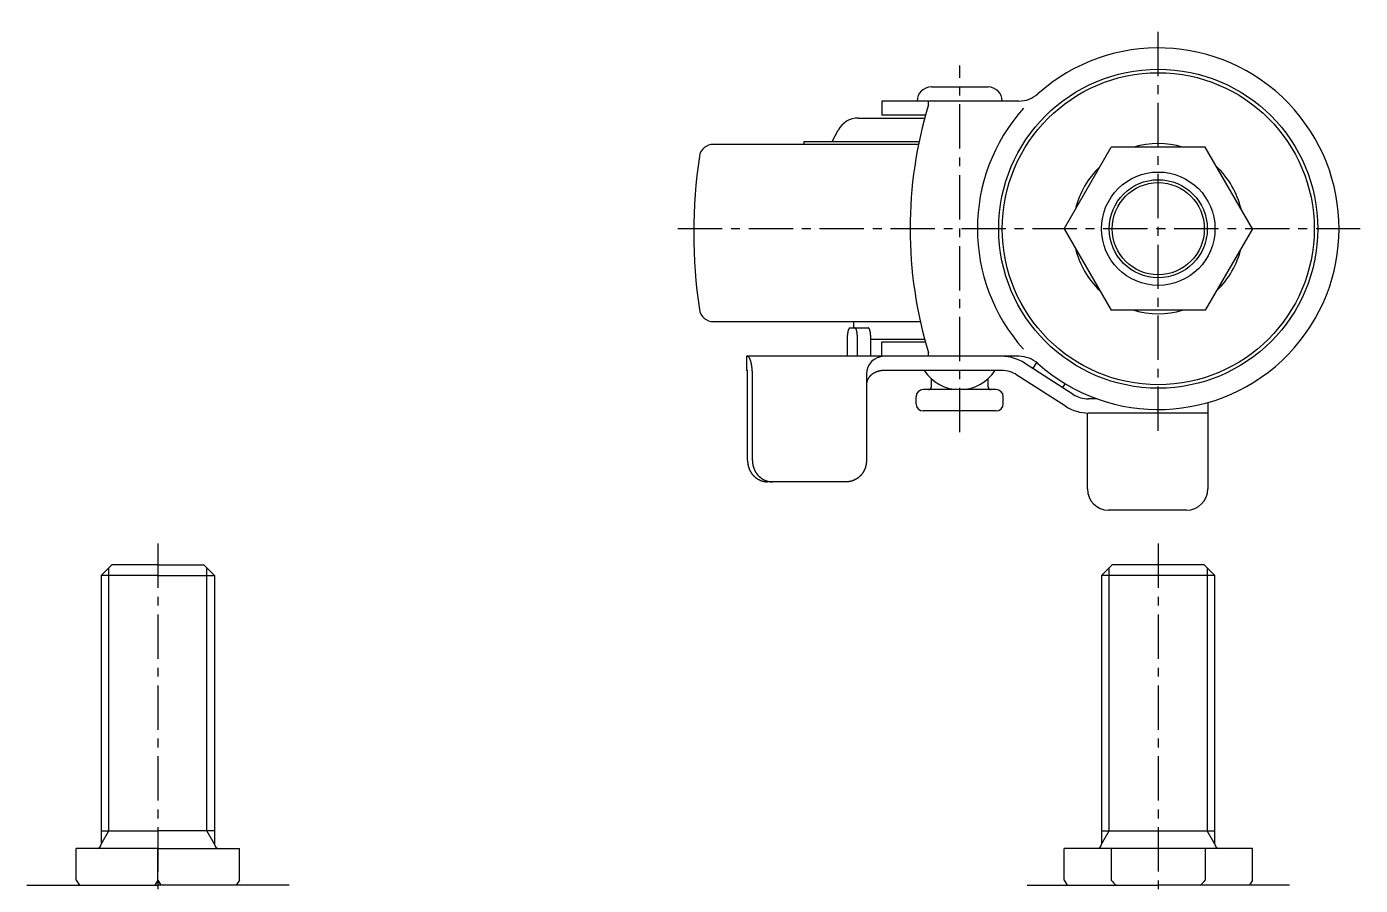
# Model space of a CAD drawing. Extents: x -12 to 224, y -6 to 256.
# Drawn here: x 35.9 to 224, y 135 to 256.1 of the extents above; entities that cross this region are included whole.
import ezdxf

# ---------------------------------------------------------------- set-up
doc = ezdxf.new("R2010")
doc.units = 0
doc.header["$LTSCALE"] = 5
doc.linetypes.add('CENTER', pattern=[2, 1.25, -0.25, 0.25, -0.25])
doc.layers.get('0').update_dxf_attribs({"linetype": 'CONTINUOUS'})
doc.layers.add('CENTER', color=1, linetype='CENTER')

msp = doc.modelspace()

# ---------------------------------------------------------------- linework, layer by layer
at = {"color": 7, "linetype": 'CONTINUOUS'}
for p, q in [((163.521041, 247.619665), (171.521041, 247.619665)), ((156.521041, 245.619665), (156.521041, 243.619665)), ((175.867797, 245.619665), (156.521041, 245.619665)), ((163.121017, 245.090705), (163.121017, 245.619665)), ((153.213142, 243.219665), (162.584525, 243.219665)), ((162.693712, 243.619665), (156.521041, 243.619665)), ((149.521041, 239.919665), (150.398422, 241.54195)), ((161.712964, 239.519665), (132.780125, 239.519665)), ((145.521041, 239.919665), (145.521041, 239.519665)), ((145.521041, 239.919665), (161.795323, 239.919665)), ((182.241985, 227.619665), (188.881513, 239.119665)), ((202.16057, 239.119665), (188.881513, 239.119665)), ((208.800098, 227.619665), (202.16057, 239.119665)), ((182.241985, 227.619665), (188.881513, 216.119665)), ((208.800098, 227.619665), (202.16057, 216.119665)), ((132.780125, 214.519665), (161.968586, 214.519665)), ((152.521041, 214.519665), (152.521041, 213.619665)), ((202.16057, 216.119665), (188.881513, 216.119665)), ((151.701039, 209.619665), (151.701039, 212.619665)), ((152.043059, 213.619665), (154.606484, 213.619665)), ((153.069119, 212.619665), (153.069119, 209.619665)), ((154.948505, 212.619665), (154.948505, 209.619665)), ((154.948505, 212.019665), (162.584525, 212.019665)), ((162.693712, 211.619665), (156.521041, 211.619665)), ((156.521041, 209.619665), (156.521041, 211.619665)), ((137.430595, 209.619665), (137.430595, 207.619665)), ((173.433421, 209.619665), (137.430595, 209.619665)), ((167.521041, 209.619665), (156.521041, 209.619665)), ((175.867797, 209.619665), (156.521041, 209.619665)), ((163.121017, 209.619665), (163.121017, 210.148625)), ((137.591466, 207.619665), (137.430595, 207.619665)), ((137.607375, 194.919665), (137.607375, 206.919665)), ((137.607375, 194.919665), (137.607375, 206.919665)), ((138.291415, 194.919665), (138.291415, 206.919665)), ((154.368796, 207.119665), (154.368796, 194.919665)), ((173.433421, 207.619665), (156.868796, 207.619665)), ((182.449983, 202.574086), (175.597997, 206.983385)), ((183.532271, 204.255945), (176.680285, 208.665244)), ((178.346997, 208.758705), (177.816392, 207.934152)), ((163.521041, 205.319665), (163.521041, 206.454526)), ((171.521041, 205.319665), (171.521041, 206.454526)), ((182.370815, 205.771975), (182.021041, 205.228432)), ((161.371041, 202.919665), (161.371041, 203.919665)), ((172.671041, 204.919665), (162.371041, 204.919665)), ((173.671041, 202.919665), (173.671041, 203.919665)), ((186.904198, 203.619665), (185.696847, 203.619665)), ((172.671041, 201.919665), (162.371041, 201.919665)), ((185.521041, 190.919665), (185.521041, 201.622241)), ((202.521041, 201.619665), (185.696847, 201.619665)), ((202.521041, 203.099265), (202.521041, 190.919665)), ((151.549718, 191.919665), (140.426453, 191.919665)), ((199.521041, 187.919665), (188.521041, 187.919665)), ((46.434495, 178.701146), (47.934495, 180.201146)), ((54.434495, 178.701146), (46.434495, 178.701146)), ((46.434495, 178.701146), (46.434495, 140.801146)), ((54.434495, 180.201146), (47.934495, 180.201146)), ((54.434495, 180.201146), (60.934495, 180.201146)), ((54.434495, 178.701146), (62.434495, 178.701146)), ((62.434495, 178.701146), (60.934495, 180.201146)), ((62.434495, 178.701146), (62.434495, 140.801146)), ((187.521041, 178.701146), (189.021041, 180.201146)), ((203.521041, 178.701146), (187.521041, 178.701146)), ((187.521041, 178.701146), (187.521041, 140.801146)), ((202.021041, 180.201146), (189.021041, 180.201146)), ((203.521041, 178.701146), (202.021041, 180.201146)), ((203.521041, 140.801146), (203.521041, 178.701146)), ((46.434495, 142.676091), (54.434495, 142.676091)), ((62.434495, 142.676091), (54.434495, 142.676091)), ((187.521041, 142.676091), (203.521041, 142.676091)), ((42.934495, 135.748587), (42.934495, 140.201146)), ((54.434495, 140.201146), (42.934495, 140.201146)), ((54.434495, 135.748587), (54.434495, 140.201146)), ((54.434495, 140.201146), (65.934495, 140.201146)), ((65.934495, 135.748587), (65.934495, 140.201146)), ((208.800098, 140.201146), (182.241985, 140.201146)), ((182.241985, 135.748587), (182.241985, 140.201146)), ((188.881513, 140.201146), (188.881513, 135.748587)), ((202.16057, 140.201146), (202.16057, 135.748587)), ((208.800098, 135.748587), (208.800098, 140.201146)), ((42.934495, 135.748587), (43.36603, 135.001146)), ((54.434495, 135.748587), (54.00296, 135.001146)), ((54.434495, 135.748587), (54.86603, 135.001146)), ((65.934495, 135.748587), (65.50296, 135.001146)), ((182.241985, 135.748587), (182.673521, 135.001146)), ((208.800098, 135.748587), (208.368562, 135.001146)), ((35.934495, 135.001146), (54.434495, 135.001146)), ((72.934495, 135.001146), (54.434495, 135.001146)), ((177.021041, 135.001146), (195.521041, 135.001146)), ((214.021041, 135.001146), (195.521041, 135.001146))]:
    msp.add_line(p, q, dxfattribs=at)
at = {"color": 3, "linetype": 'CONTINUOUS'}
for p, q in [((47.516995, 142.676091), (47.516995, 179.783646)), ((61.351995, 142.676091), (61.351995, 179.783646)), ((188.603541, 142.676091), (188.603541, 179.783646)), ((202.438541, 179.783646), (202.438541, 142.676091)), ((46.434495, 140.801146), (47.516995, 142.676091)), ((62.434495, 140.801146), (61.351995, 142.676091)), ((187.521041, 140.801146), (188.603541, 142.676091)), ((203.521041, 140.801146), (202.438541, 142.676091))]:
    msp.add_line(p, q, dxfattribs=at)
at = {"color": 7, "linetype": 'CONTINUOUS'}
for points in [[(152.043, 213.62, 0), (152.039, 213.62, 0), (152.035, 213.619, 0), (152.03, 213.619, 0), (152.026, 213.618, 0), (152.022, 213.618, 0), (152.018, 213.617, 0), (152.014, 213.616, 0), (152.01, 213.615, 0), (152.005, 213.614, 0), (152.001, 213.612, 0), (151.997, 213.611, 0), (151.993, 213.609, 0), (151.989, 213.607, 0), (151.985, 213.605, 0), (151.98, 213.603, 0), (151.976, 213.6, 0), (151.972, 213.598, 0), (151.968, 213.595, 0), (151.964, 213.593, 0), (151.96, 213.59, 0), (151.956, 213.587, 0), (151.952, 213.583, 0), (151.948, 213.58, 0), (151.944, 213.577, 0), (151.94, 213.573, 0), (151.936, 213.569, 0), (151.932, 213.565, 0), (151.928, 213.561, 0), (151.924, 213.557, 0), (151.92, 213.553, 0), (151.916, 213.548, 0), (151.912, 213.544, 0), (151.908, 213.539, 0), (151.904, 213.534, 0), (151.901, 213.529, 0), (151.897, 213.524, 0), (151.893, 213.518, 0), (151.889, 213.513, 0), (151.886, 213.507, 0), (151.882, 213.502, 0), (151.878, 213.496, 0), (151.874, 213.49, 0), (151.871, 213.484, 0), (151.867, 213.477, 0), (151.864, 213.471, 0), (151.86, 213.465, 0), (151.857, 213.458, 0), (151.853, 213.451, 0), (151.85, 213.444, 0), (151.846, 213.437, 0), (151.843, 213.43, 0), (151.839, 213.423, 0), (151.836, 213.416, 0), (151.833, 213.408, 0), (151.829, 213.4, 0), (151.826, 213.393, 0), (151.823, 213.385, 0), (151.82, 213.377, 0), (151.816, 213.369, 0), (151.813, 213.361, 0), (151.81, 213.352, 0), (151.807, 213.344, 0), (151.804, 213.335, 0), (151.801, 213.327, 0), (151.798, 213.318, 0), (151.795, 213.309, 0), (151.792, 213.3, 0), (151.79, 213.291, 0), (151.787, 213.282, 0), (151.784, 213.273, 0), (151.781, 213.263, 0), (151.779, 213.254, 0), (151.776, 213.245, 0), (151.773, 213.235, 0), (151.771, 213.225, 0), (151.768, 213.215, 0), (151.766, 213.205, 0), (151.763, 213.195, 0), (151.761, 213.185, 0), (151.759, 213.175, 0), (151.756, 213.165, 0), (151.754, 213.155, 0), (151.752, 213.144, 0), (151.75, 213.134, 0), (151.748, 213.123, 0), (151.745, 213.113, 0), (151.743, 213.102, 0), (151.741, 213.091, 0), (151.739, 213.08, 0), (151.738, 213.069, 0), (151.736, 213.058, 0), (151.734, 213.047, 0), (151.732, 213.036, 0), (151.73, 213.025, 0), (151.729, 213.014, 0), (151.727, 213.002, 0), (151.725, 212.991, 0), (151.724, 212.98, 0), (151.722, 212.968, 0), (151.721, 212.957, 0), (151.72, 212.945, 0), (151.718, 212.933, 0), (151.717, 212.922, 0), (151.716, 212.91, 0), (151.715, 212.898, 0), (151.713, 212.886, 0), (151.712, 212.875, 0), (151.711, 212.863, 0), (151.71, 212.851, 0), (151.709, 212.839, 0), (151.708, 212.827, 0), (151.708, 212.815, 0), (151.707, 212.803, 0), (151.706, 212.791, 0), (151.705, 212.779, 0), (151.705, 212.766, 0), (151.704, 212.754, 0), (151.704, 212.742, 0), (151.703, 212.73, 0), (151.703, 212.718, 0), (151.702, 212.705, 0), (151.702, 212.693, 0), (151.702, 212.681, 0), (151.701, 212.669, 0), (151.701, 212.656, 0), (151.701, 212.644, 0), (151.701, 212.632, 0), (151.701, 212.62, 0)], [(153.069, 212.62, 0), (153.069, 212.632, 0), (153.069, 212.644, 0), (153.069, 212.656, 0), (153.069, 212.669, 0), (153.068, 212.681, 0), (153.068, 212.693, 0), (153.068, 212.705, 0), (153.067, 212.718, 0), (153.067, 212.73, 0), (153.067, 212.742, 0), (153.066, 212.754, 0), (153.065, 212.766, 0), (153.065, 212.779, 0), (153.064, 212.791, 0), (153.063, 212.803, 0), (153.063, 212.815, 0), (153.062, 212.827, 0), (153.061, 212.839, 0), (153.06, 212.851, 0), (153.059, 212.863, 0), (153.058, 212.875, 0), (153.057, 212.886, 0), (153.056, 212.898, 0), (153.054, 212.91, 0), (153.053, 212.922, 0), (153.052, 212.933, 0), (153.051, 212.945, 0), (153.049, 212.957, 0), (153.048, 212.968, 0), (153.046, 212.98, 0), (153.045, 212.991, 0), (153.043, 213.002, 0), (153.041, 213.014, 0), (153.04, 213.025, 0), (153.038, 213.036, 0), (153.036, 213.047, 0), (153.034, 213.058, 0), (153.033, 213.069, 0), (153.031, 213.08, 0), (153.029, 213.091, 0), (153.027, 213.102, 0), (153.025, 213.113, 0), (153.023, 213.123, 0), (153.02, 213.134, 0), (153.018, 213.144, 0), (153.016, 213.155, 0), (153.014, 213.165, 0), (153.011, 213.175, 0), (153.009, 213.185, 0), (153.007, 213.195, 0), (153.004, 213.205, 0), (153.002, 213.215, 0), (152.999, 213.225, 0), (152.997, 213.235, 0), (152.994, 213.245, 0), (152.991, 213.254, 0), (152.989, 213.263, 0), (152.986, 213.273, 0), (152.983, 213.282, 0), (152.981, 213.291, 0), (152.978, 213.3, 0), (152.975, 213.309, 0), (152.972, 213.318, 0), (152.969, 213.327, 0), (152.966, 213.335, 0), (152.963, 213.344, 0), (152.96, 213.352, 0), (152.957, 213.361, 0), (152.954, 213.369, 0), (152.95, 213.377, 0), (152.947, 213.385, 0), (152.944, 213.393, 0), (152.941, 213.4, 0), (152.938, 213.408, 0), (152.934, 213.416, 0), (152.931, 213.423, 0), (152.927, 213.43, 0), (152.924, 213.437, 0), (152.921, 213.444, 0), (152.917, 213.451, 0), (152.914, 213.458, 0), (152.91, 213.465, 0), (152.907, 213.471, 0), (152.903, 213.477, 0), (152.899, 213.484, 0), (152.896, 213.49, 0), (152.892, 213.496, 0), (152.888, 213.502, 0), (152.885, 213.507, 0), (152.881, 213.513, 0), (152.877, 213.518, 0), (152.873, 213.524, 0), (152.87, 213.529, 0), (152.866, 213.534, 0), (152.862, 213.539, 0), (152.858, 213.544, 0), (152.854, 213.548, 0), (152.85, 213.553, 0), (152.846, 213.557, 0), (152.842, 213.561, 0), (152.838, 213.565, 0), (152.834, 213.569, 0), (152.83, 213.573, 0), (152.826, 213.577, 0), (152.822, 213.58, 0), (152.818, 213.583, 0), (152.814, 213.587, 0), (152.81, 213.59, 0), (152.806, 213.593, 0), (152.802, 213.595, 0), (152.798, 213.598, 0), (152.794, 213.6, 0), (152.79, 213.603, 0), (152.786, 213.605, 0), (152.781, 213.607, 0), (152.777, 213.609, 0), (152.773, 213.611, 0), (152.769, 213.612, 0), (152.765, 213.614, 0), (152.761, 213.615, 0), (152.756, 213.616, 0), (152.752, 213.617, 0), (152.748, 213.618, 0), (152.744, 213.618, 0), (152.74, 213.619, 0), (152.735, 213.619, 0), (152.731, 213.62, 0), (152.727, 213.62, 0)], [(154.949, 212.62, 0), (154.948, 212.632, 0), (154.948, 212.644, 0), (154.948, 212.656, 0), (154.948, 212.669, 0), (154.948, 212.681, 0), (154.948, 212.693, 0), (154.947, 212.705, 0), (154.947, 212.718, 0), (154.946, 212.73, 0), (154.946, 212.742, 0), (154.945, 212.754, 0), (154.945, 212.766, 0), (154.944, 212.779, 0), (154.943, 212.791, 0), (154.943, 212.803, 0), (154.942, 212.815, 0), (154.941, 212.827, 0), (154.94, 212.839, 0), (154.939, 212.851, 0), (154.938, 212.863, 0), (154.937, 212.875, 0), (154.936, 212.886, 0), (154.935, 212.898, 0), (154.934, 212.91, 0), (154.933, 212.922, 0), (154.931, 212.933, 0), (154.93, 212.945, 0), (154.929, 212.957, 0), (154.927, 212.968, 0), (154.926, 212.98, 0), (154.924, 212.991, 0), (154.922, 213.002, 0), (154.921, 213.014, 0), (154.919, 213.025, 0), (154.917, 213.036, 0), (154.916, 213.047, 0), (154.914, 213.058, 0), (154.912, 213.069, 0), (154.91, 213.08, 0), (154.908, 213.091, 0), (154.906, 213.102, 0), (154.904, 213.113, 0), (154.902, 213.123, 0), (154.9, 213.134, 0), (154.898, 213.144, 0), (154.895, 213.155, 0), (154.893, 213.165, 0), (154.891, 213.175, 0), (154.889, 213.185, 0), (154.886, 213.195, 0), (154.884, 213.205, 0), (154.881, 213.215, 0), (154.879, 213.225, 0), (154.876, 213.235, 0), (154.874, 213.245, 0), (154.871, 213.254, 0), (154.868, 213.263, 0), (154.865, 213.273, 0), (154.863, 213.282, 0), (154.86, 213.291, 0), (154.857, 213.3, 0), (154.854, 213.309, 0), (154.851, 213.318, 0), (154.848, 213.327, 0), (154.845, 213.335, 0), (154.842, 213.344, 0), (154.839, 213.352, 0), (154.836, 213.361, 0), (154.833, 213.369, 0), (154.83, 213.377, 0), (154.827, 213.385, 0), (154.823, 213.393, 0), (154.82, 213.4, 0), (154.817, 213.408, 0), (154.814, 213.416, 0), (154.81, 213.423, 0), (154.807, 213.43, 0), (154.803, 213.437, 0), (154.8, 213.444, 0), (154.797, 213.451, 0), (154.793, 213.458, 0), (154.789, 213.465, 0), (154.786, 213.471, 0), (154.782, 213.477, 0), (154.779, 213.484, 0), (154.775, 213.49, 0), (154.771, 213.496, 0), (154.768, 213.502, 0), (154.764, 213.507, 0), (154.76, 213.513, 0), (154.756, 213.518, 0), (154.753, 213.524, 0), (154.749, 213.529, 0), (154.745, 213.534, 0), (154.741, 213.539, 0), (154.737, 213.544, 0), (154.733, 213.548, 0), (154.73, 213.553, 0), (154.726, 213.557, 0), (154.722, 213.561, 0), (154.718, 213.565, 0), (154.714, 213.569, 0), (154.71, 213.573, 0), (154.706, 213.577, 0), (154.702, 213.58, 0), (154.698, 213.583, 0), (154.694, 213.587, 0), (154.69, 213.59, 0), (154.686, 213.593, 0), (154.681, 213.595, 0), (154.677, 213.598, 0), (154.673, 213.6, 0), (154.669, 213.603, 0), (154.665, 213.605, 0), (154.661, 213.607, 0), (154.657, 213.609, 0), (154.653, 213.611, 0), (154.648, 213.612, 0), (154.644, 213.614, 0), (154.64, 213.615, 0), (154.636, 213.616, 0), (154.632, 213.617, 0), (154.627, 213.618, 0), (154.623, 213.618, 0), (154.619, 213.619, 0), (154.615, 213.619, 0), (154.611, 213.62, 0), (154.606, 213.62, 0)], [(138.291, 206.92, 0), (138.291, 206.953, 0), (138.291, 206.986, 0), (138.291, 207.019, 0), (138.291, 207.052, 0), (138.29, 207.085, 0), (138.29, 207.118, 0), (138.289, 207.151, 0), (138.288, 207.184, 0), (138.287, 207.217, 0), (138.286, 207.25, 0), (138.285, 207.283, 0), (138.284, 207.316, 0), (138.283, 207.349, 0), (138.281, 207.381, 0), (138.28, 207.414, 0), (138.278, 207.446, 0), (138.276, 207.479, 0), (138.274, 207.511, 0), (138.272, 207.544, 0), (138.27, 207.576, 0), (138.268, 207.608, 0), (138.266, 207.64, 0), (138.264, 207.672, 0), (138.261, 207.703, 0), (138.259, 207.735, 0), (138.256, 207.767, 0), (138.253, 207.798, 0), (138.25, 207.829, 0), (138.248, 207.86, 0), (138.245, 207.891, 0), (138.241, 207.922, 0), (138.238, 207.953, 0), (138.235, 207.983, 0), (138.231, 208.014, 0), (138.228, 208.044, 0), (138.224, 208.074, 0), (138.22, 208.104, 0), (138.217, 208.134, 0), (138.213, 208.163, 0), (138.209, 208.192, 0), (138.205, 208.222, 0), (138.2, 208.25, 0), (138.196, 208.279, 0), (138.192, 208.308, 0), (138.187, 208.336, 0), (138.183, 208.364, 0), (138.178, 208.392, 0), (138.173, 208.42, 0), (138.169, 208.447, 0), (138.164, 208.474, 0), (138.159, 208.501, 0), (138.154, 208.528, 0), (138.149, 208.555, 0), (138.143, 208.581, 0), (138.138, 208.607, 0), (138.133, 208.633, 0), (138.127, 208.658, 0), (138.121, 208.683, 0), (138.116, 208.708, 0), (138.11, 208.733, 0), (138.104, 208.757, 0), (138.098, 208.781, 0), (138.092, 208.805, 0), (138.086, 208.829, 0), (138.08, 208.852, 0), (138.074, 208.875, 0), (138.068, 208.898, 0), (138.062, 208.92, 0), (138.055, 208.942, 0), (138.049, 208.964, 0), (138.042, 208.986, 0), (138.036, 209.007, 0), (138.029, 209.028, 0), (138.022, 209.048, 0), (138.015, 209.068, 0), (138.008, 209.088, 0), (138.001, 209.108, 0), (137.995, 209.127, 0), (137.987, 209.146, 0), (137.98, 209.165, 0), (137.973, 209.183, 0), (137.966, 209.201, 0), (137.959, 209.218, 0), (137.951, 209.236, 0), (137.944, 209.252, 0), (137.936, 209.269, 0), (137.929, 209.285, 0), (137.921, 209.301, 0), (137.914, 209.316, 0), (137.906, 209.331, 0), (137.898, 209.346, 0), (137.891, 209.36, 0), (137.883, 209.374, 0), (137.875, 209.388, 0), (137.867, 209.401, 0), (137.859, 209.414, 0), (137.851, 209.427, 0), (137.843, 209.439, 0), (137.835, 209.45, 0), (137.827, 209.462, 0), (137.819, 209.473, 0), (137.811, 209.483, 0), (137.803, 209.494, 0), (137.795, 209.503, 0), (137.786, 209.513, 0), (137.778, 209.522, 0), (137.77, 209.531, 0), (137.762, 209.539, 0), (137.753, 209.547, 0), (137.745, 209.554, 0), (137.736, 209.561, 0), (137.728, 209.568, 0), (137.72, 209.574, 0), (137.711, 209.58, 0), (137.703, 209.585, 0), (137.694, 209.59, 0), (137.686, 209.595, 0), (137.677, 209.599, 0), (137.669, 209.603, 0), (137.66, 209.607, 0), (137.652, 209.61, 0), (137.643, 209.612, 0), (137.634, 209.615, 0), (137.626, 209.616, 0), (137.617, 209.618, 0), (137.609, 209.619, 0), (137.6, 209.619, 0), (137.591, 209.62, 0)], [(137.607, 206.92, 0), (137.607, 206.928, 0), (137.607, 206.937, 0), (137.607, 206.945, 0), (137.607, 206.954, 0), (137.607, 206.963, 0), (137.607, 206.971, 0), (137.607, 206.98, 0), (137.607, 206.988, 0), (137.607, 206.997, 0), (137.607, 207.005, 0), (137.607, 207.014, 0), (137.607, 207.022, 0), (137.607, 207.031, 0), (137.607, 207.039, 0), (137.607, 207.048, 0), (137.607, 207.056, 0), (137.607, 207.065, 0), (137.607, 207.073, 0), (137.607, 207.081, 0), (137.607, 207.09, 0), (137.607, 207.098, 0), (137.607, 207.106, 0), (137.607, 207.115, 0), (137.607, 207.123, 0), (137.607, 207.131, 0), (137.607, 207.139, 0), (137.607, 207.147, 0), (137.606, 207.155, 0), (137.606, 207.164, 0), (137.606, 207.172, 0), (137.606, 207.18, 0), (137.606, 207.188, 0), (137.606, 207.195, 0), (137.606, 207.203, 0), (137.606, 207.211, 0), (137.606, 207.219, 0), (137.606, 207.227, 0), (137.606, 207.234, 0), (137.606, 207.242, 0), (137.605, 207.25, 0), (137.605, 207.257, 0), (137.605, 207.265, 0), (137.605, 207.272, 0), (137.605, 207.28, 0), (137.605, 207.287, 0), (137.605, 207.294, 0), (137.605, 207.301, 0), (137.605, 207.309, 0), (137.605, 207.316, 0), (137.604, 207.323, 0), (137.604, 207.33, 0), (137.604, 207.337, 0), (137.604, 207.344, 0), (137.604, 207.35, 0), (137.604, 207.357, 0), (137.604, 207.364, 0), (137.604, 207.37, 0), (137.604, 207.377, 0), (137.603, 207.383, 0), (137.603, 207.39, 0), (137.603, 207.396, 0), (137.603, 207.402, 0), (137.603, 207.409, 0), (137.603, 207.415, 0), (137.603, 207.421, 0), (137.602, 207.427, 0), (137.602, 207.433, 0), (137.602, 207.438, 0), (137.602, 207.444, 0), (137.602, 207.45, 0), (137.602, 207.455, 0), (137.602, 207.461, 0), (137.601, 207.466, 0), (137.601, 207.472, 0), (137.601, 207.477, 0), (137.601, 207.482, 0), (137.601, 207.487, 0), (137.601, 207.492, 0), (137.6, 207.497, 0), (137.6, 207.502, 0), (137.6, 207.506, 0), (137.6, 207.511, 0), (137.6, 207.516, 0), (137.6, 207.52, 0), (137.599, 207.524, 0), (137.599, 207.529, 0), (137.599, 207.533, 0), (137.599, 207.537, 0), (137.599, 207.541, 0), (137.599, 207.545, 0), (137.598, 207.549, 0), (137.598, 207.552, 0), (137.598, 207.556, 0), (137.598, 207.56, 0), (137.598, 207.563, 0), (137.598, 207.566, 0), (137.597, 207.57, 0), (137.597, 207.573, 0), (137.597, 207.576, 0), (137.597, 207.579, 0), (137.597, 207.582, 0), (137.596, 207.584, 0), (137.596, 207.587, 0), (137.596, 207.59, 0), (137.596, 207.592, 0), (137.596, 207.594, 0), (137.596, 207.597, 0), (137.595, 207.599, 0), (137.595, 207.601, 0), (137.595, 207.603, 0), (137.595, 207.604, 0), (137.595, 207.606, 0), (137.594, 207.608, 0), (137.594, 207.609, 0), (137.594, 207.611, 0), (137.594, 207.612, 0), (137.594, 207.613, 0), (137.593, 207.614, 0), (137.593, 207.615, 0), (137.593, 207.616, 0), (137.593, 207.617, 0), (137.593, 207.618, 0), (137.592, 207.618, 0), (137.592, 207.619, 0), (137.592, 207.619, 0), (137.592, 207.619, 0), (137.592, 207.62, 0), (137.591, 207.62, 0)], [(156.869, 207.62, 0), (156.838, 207.62, 0), (156.807, 207.619, 0), (156.777, 207.618, 0), (156.746, 207.617, 0), (156.715, 207.616, 0), (156.685, 207.614, 0), (156.654, 207.612, 0), (156.624, 207.61, 0), (156.593, 207.607, 0), (156.563, 207.605, 0), (156.532, 207.601, 0), (156.502, 207.598, 0), (156.472, 207.594, 0), (156.441, 207.59, 0), (156.411, 207.586, 0), (156.381, 207.581, 0), (156.351, 207.576, 0), (156.321, 207.571, 0), (156.291, 207.566, 0), (156.261, 207.56, 0), (156.232, 207.554, 0), (156.202, 207.547, 0), (156.172, 207.541, 0), (156.143, 207.534, 0), (156.114, 207.526, 0), (156.085, 207.519, 0), (156.056, 207.511, 0), (156.027, 207.503, 0), (155.998, 207.494, 0), (155.969, 207.486, 0), (155.941, 207.477, 0), (155.912, 207.467, 0), (155.884, 207.458, 0), (155.856, 207.448, 0), (155.828, 207.438, 0), (155.8, 207.428, 0), (155.772, 207.417, 0), (155.745, 207.406, 0), (155.717, 207.395, 0), (155.69, 207.384, 0), (155.663, 207.372, 0), (155.637, 207.36, 0), (155.61, 207.348, 0), (155.584, 207.335, 0), (155.557, 207.322, 0), (155.531, 207.309, 0), (155.505, 207.296, 0), (155.48, 207.283, 0), (155.454, 207.269, 0), (155.429, 207.255, 0), (155.404, 207.241, 0), (155.38, 207.226, 0), (155.355, 207.211, 0), (155.331, 207.196, 0), (155.307, 207.181, 0), (155.283, 207.166, 0), (155.259, 207.15, 0), (155.236, 207.134, 0), (155.213, 207.118, 0), (155.19, 207.102, 0), (155.167, 207.085, 0), (155.145, 207.068, 0), (155.123, 207.051, 0), (155.101, 207.034, 0), (155.079, 207.016, 0), (155.058, 206.999, 0), (155.037, 206.981, 0), (155.016, 206.963, 0), (154.996, 206.944, 0), (154.976, 206.926, 0), (154.956, 206.907, 0), (154.936, 206.888, 0), (154.917, 206.869, 0), (154.898, 206.85, 0), (154.879, 206.831, 0), (154.861, 206.811, 0), (154.843, 206.791, 0), (154.825, 206.771, 0), (154.807, 206.751, 0), (154.79, 206.731, 0), (154.773, 206.71, 0), (154.757, 206.69, 0), (154.74, 206.669, 0), (154.724, 206.648, 0), (154.709, 206.627, 0), (154.694, 206.605, 0), (154.679, 206.584, 0), (154.664, 206.562, 0), (154.65, 206.541, 0), (154.636, 206.519, 0), (154.622, 206.497, 0), (154.609, 206.475, 0), (154.596, 206.453, 0), (154.583, 206.43, 0), (154.571, 206.408, 0), (154.559, 206.385, 0), (154.548, 206.362, 0), (154.536, 206.339, 0), (154.525, 206.317, 0), (154.515, 206.293, 0), (154.505, 206.27, 0), (154.495, 206.247, 0), (154.486, 206.224, 0), (154.476, 206.2, 0), (154.468, 206.177, 0), (154.459, 206.153, 0), (154.451, 206.129, 0), (154.444, 206.106, 0), (154.436, 206.082, 0), (154.43, 206.058, 0), (154.423, 206.034, 0), (154.417, 206.01, 0), (154.411, 205.986, 0), (154.406, 205.962, 0), (154.401, 205.937, 0), (154.396, 205.913, 0), (154.392, 205.889, 0), (154.388, 205.864, 0), (154.384, 205.84, 0), (154.381, 205.816, 0), (154.378, 205.791, 0), (154.376, 205.767, 0), (154.374, 205.742, 0), (154.372, 205.718, 0), (154.37, 205.693, 0), (154.37, 205.669, 0), (154.369, 205.644, 0), (154.369, 205.62, 0)], [(137.607, 194.92, 0), (137.608, 194.883, 0), (137.608, 194.846, 0), (137.609, 194.809, 0), (137.611, 194.772, 0), (137.613, 194.736, 0), (137.615, 194.699, 0), (137.618, 194.662, 0), (137.621, 194.626, 0), (137.625, 194.589, 0), (137.629, 194.552, 0), (137.633, 194.516, 0), (137.638, 194.479, 0), (137.643, 194.443, 0), (137.649, 194.407, 0), (137.655, 194.371, 0), (137.662, 194.334, 0), (137.668, 194.298, 0), (137.676, 194.262, 0), (137.684, 194.226, 0), (137.692, 194.191, 0), (137.7, 194.155, 0), (137.709, 194.12, 0), (137.719, 194.084, 0), (137.729, 194.049, 0), (137.739, 194.014, 0), (137.75, 193.979, 0), (137.761, 193.944, 0), (137.772, 193.909, 0), (137.784, 193.874, 0), (137.796, 193.84, 0), (137.809, 193.806, 0), (137.822, 193.772, 0), (137.835, 193.738, 0), (137.849, 193.704, 0), (137.863, 193.67, 0), (137.878, 193.637, 0), (137.893, 193.604, 0), (137.908, 193.571, 0), (137.924, 193.538, 0), (137.94, 193.505, 0), (137.957, 193.473, 0), (137.974, 193.441, 0), (137.991, 193.409, 0), (138.008, 193.377, 0), (138.026, 193.346, 0), (138.045, 193.315, 0), (138.063, 193.284, 0), (138.082, 193.253, 0), (138.102, 193.222, 0), (138.122, 193.192, 0), (138.142, 193.162, 0), (138.162, 193.133, 0), (138.183, 193.103, 0), (138.204, 193.074, 0), (138.225, 193.045, 0), (138.247, 193.016, 0), (138.269, 192.988, 0), (138.292, 192.96, 0), (138.315, 192.932, 0), (138.338, 192.905, 0), (138.361, 192.878, 0), (138.385, 192.851, 0), (138.409, 192.825, 0), (138.433, 192.798, 0), (138.458, 192.772, 0), (138.483, 192.747, 0), (138.508, 192.722, 0), (138.533, 192.697, 0), (138.559, 192.672, 0), (138.585, 192.648, 0), (138.611, 192.624, 0), (138.638, 192.601, 0), (138.665, 192.577, 0), (138.692, 192.555, 0), (138.719, 192.532, 0), (138.747, 192.51, 0), (138.775, 192.488, 0), (138.803, 192.467, 0), (138.832, 192.446, 0), (138.86, 192.425, 0), (138.889, 192.405, 0), (138.918, 192.385, 0), (138.948, 192.366, 0), (138.977, 192.346, 0), (139.007, 192.328, 0), (139.037, 192.309, 0), (139.067, 192.291, 0), (139.098, 192.274, 0), (139.128, 192.257, 0), (139.159, 192.24, 0), (139.19, 192.224, 0), (139.221, 192.208, 0), (139.253, 192.192, 0), (139.284, 192.177, 0), (139.316, 192.162, 0), (139.348, 192.148, 0), (139.38, 192.134, 0), (139.412, 192.121, 0), (139.444, 192.108, 0), (139.477, 192.095, 0), (139.509, 192.083, 0), (139.542, 192.071, 0), (139.575, 192.06, 0), (139.608, 192.049, 0), (139.641, 192.038, 0), (139.675, 192.028, 0), (139.708, 192.019, 0), (139.741, 192.01, 0), (139.775, 192.001, 0), (139.809, 191.993, 0), (139.843, 191.985, 0), (139.876, 191.977, 0), (139.91, 191.97, 0), (139.944, 191.964, 0), (139.979, 191.958, 0), (140.013, 191.952, 0), (140.047, 191.947, 0), (140.081, 191.942, 0), (140.116, 191.938, 0), (140.15, 191.934, 0), (140.185, 191.931, 0), (140.219, 191.928, 0), (140.254, 191.925, 0), (140.288, 191.923, 0), (140.323, 191.922, 0), (140.357, 191.921, 0), (140.392, 191.92, 0), (140.426, 191.92, 0)], [(138.291, 194.92, 0), (138.292, 194.883, 0), (138.292, 194.846, 0), (138.293, 194.809, 0), (138.295, 194.772, 0), (138.297, 194.736, 0), (138.299, 194.699, 0), (138.302, 194.662, 0), (138.305, 194.626, 0), (138.309, 194.589, 0), (138.313, 194.552, 0), (138.317, 194.516, 0), (138.322, 194.479, 0), (138.327, 194.443, 0), (138.333, 194.407, 0), (138.339, 194.371, 0), (138.346, 194.334, 0), (138.353, 194.298, 0), (138.36, 194.262, 0), (138.368, 194.226, 0), (138.376, 194.191, 0), (138.385, 194.155, 0), (138.394, 194.12, 0), (138.403, 194.084, 0), (138.413, 194.049, 0), (138.423, 194.014, 0), (138.434, 193.979, 0), (138.445, 193.944, 0), (138.456, 193.909, 0), (138.468, 193.874, 0), (138.48, 193.84, 0), (138.493, 193.806, 0), (138.506, 193.772, 0), (138.519, 193.738, 0), (138.533, 193.704, 0), (138.547, 193.67, 0), (138.562, 193.637, 0), (138.577, 193.604, 0), (138.592, 193.571, 0), (138.608, 193.538, 0), (138.624, 193.505, 0), (138.641, 193.473, 0), (138.658, 193.441, 0), (138.675, 193.409, 0), (138.692, 193.377, 0), (138.71, 193.346, 0), (138.729, 193.315, 0), (138.747, 193.284, 0), (138.767, 193.253, 0), (138.786, 193.222, 0), (138.806, 193.192, 0), (138.826, 193.162, 0), (138.846, 193.133, 0), (138.867, 193.103, 0), (138.888, 193.074, 0), (138.91, 193.045, 0), (138.931, 193.016, 0), (138.953, 192.988, 0), (138.976, 192.96, 0), (138.999, 192.932, 0), (139.022, 192.905, 0), (139.045, 192.878, 0), (139.069, 192.851, 0), (139.093, 192.825, 0), (139.117, 192.798, 0), (139.142, 192.772, 0), (139.167, 192.747, 0), (139.192, 192.722, 0), (139.217, 192.697, 0), (139.243, 192.672, 0), (139.269, 192.648, 0), (139.295, 192.624, 0), (139.322, 192.601, 0), (139.349, 192.577, 0), (139.376, 192.555, 0), (139.404, 192.532, 0), (139.431, 192.51, 0), (139.459, 192.488, 0), (139.487, 192.467, 0), (139.516, 192.446, 0), (139.544, 192.425, 0), (139.573, 192.405, 0), (139.602, 192.385, 0), (139.632, 192.366, 0), (139.661, 192.346, 0), (139.691, 192.328, 0), (139.721, 192.309, 0), (139.751, 192.291, 0), (139.782, 192.274, 0), (139.812, 192.257, 0), (139.843, 192.24, 0), (139.874, 192.224, 0), (139.905, 192.208, 0), (139.937, 192.192, 0), (139.968, 192.177, 0), (140, 192.162, 0), (140.032, 192.148, 0), (140.064, 192.134, 0), (140.096, 192.121, 0), (140.128, 192.108, 0), (140.161, 192.095, 0), (140.193, 192.083, 0), (140.226, 192.071, 0), (140.259, 192.06, 0), (140.292, 192.049, 0), (140.325, 192.038, 0), (140.359, 192.028, 0), (140.392, 192.019, 0), (140.426, 192.01, 0), (140.459, 192.001, 0), (140.493, 191.993, 0), (140.527, 191.985, 0), (140.561, 191.977, 0), (140.594, 191.97, 0), (140.629, 191.964, 0), (140.663, 191.958, 0), (140.697, 191.952, 0), (140.731, 191.947, 0), (140.765, 191.942, 0), (140.8, 191.938, 0), (140.834, 191.934, 0), (140.869, 191.931, 0), (140.903, 191.928, 0), (140.938, 191.925, 0), (140.972, 191.923, 0), (141.007, 191.922, 0), (141.041, 191.921, 0), (141.076, 191.92, 0), (141.11, 191.92, 0)], [(154.369, 194.92, 0), (154.369, 194.883, 0), (154.368, 194.846, 0), (154.367, 194.809, 0), (154.365, 194.772, 0), (154.363, 194.736, 0), (154.361, 194.699, 0), (154.358, 194.662, 0), (154.355, 194.626, 0), (154.352, 194.589, 0), (154.348, 194.552, 0), (154.343, 194.516, 0), (154.338, 194.479, 0), (154.333, 194.443, 0), (154.327, 194.407, 0), (154.321, 194.371, 0), (154.315, 194.334, 0), (154.308, 194.298, 0), (154.3, 194.262, 0), (154.293, 194.226, 0), (154.284, 194.191, 0), (154.276, 194.155, 0), (154.267, 194.12, 0), (154.257, 194.084, 0), (154.247, 194.049, 0), (154.237, 194.014, 0), (154.227, 193.979, 0), (154.215, 193.944, 0), (154.204, 193.909, 0), (154.192, 193.874, 0), (154.18, 193.84, 0), (154.167, 193.806, 0), (154.154, 193.772, 0), (154.141, 193.738, 0), (154.127, 193.704, 0), (154.113, 193.67, 0), (154.098, 193.637, 0), (154.083, 193.604, 0), (154.068, 193.571, 0), (154.052, 193.538, 0), (154.036, 193.505, 0), (154.019, 193.473, 0), (154.003, 193.441, 0), (153.985, 193.409, 0), (153.968, 193.377, 0), (153.95, 193.346, 0), (153.931, 193.315, 0), (153.913, 193.284, 0), (153.894, 193.253, 0), (153.874, 193.222, 0), (153.855, 193.192, 0), (153.834, 193.162, 0), (153.814, 193.133, 0), (153.793, 193.103, 0), (153.772, 193.074, 0), (153.751, 193.045, 0), (153.729, 193.016, 0), (153.707, 192.988, 0), (153.684, 192.96, 0), (153.662, 192.932, 0), (153.639, 192.905, 0), (153.615, 192.878, 0), (153.591, 192.851, 0), (153.567, 192.825, 0), (153.543, 192.798, 0), (153.518, 192.772, 0), (153.494, 192.747, 0), (153.468, 192.722, 0), (153.443, 192.697, 0), (153.417, 192.672, 0), (153.391, 192.648, 0), (153.365, 192.624, 0), (153.338, 192.601, 0), (153.311, 192.577, 0), (153.284, 192.555, 0), (153.257, 192.532, 0), (153.229, 192.51, 0), (153.201, 192.488, 0), (153.173, 192.467, 0), (153.145, 192.446, 0), (153.116, 192.425, 0), (153.087, 192.405, 0), (153.058, 192.385, 0), (153.029, 192.366, 0), (152.999, 192.346, 0), (152.969, 192.328, 0), (152.939, 192.309, 0), (152.909, 192.291, 0), (152.879, 192.274, 0), (152.848, 192.257, 0), (152.817, 192.24, 0), (152.786, 192.224, 0), (152.755, 192.208, 0), (152.724, 192.192, 0), (152.692, 192.177, 0), (152.66, 192.162, 0), (152.629, 192.148, 0), (152.596, 192.134, 0), (152.564, 192.121, 0), (152.532, 192.108, 0), (152.499, 192.095, 0), (152.467, 192.083, 0), (152.434, 192.071, 0), (152.401, 192.06, 0), (152.368, 192.049, 0), (152.335, 192.038, 0), (152.302, 192.028, 0), (152.268, 192.019, 0), (152.235, 192.01, 0), (152.201, 192.001, 0), (152.167, 191.993, 0), (152.134, 191.985, 0), (152.1, 191.977, 0), (152.066, 191.97, 0), (152.032, 191.964, 0), (151.998, 191.958, 0), (151.963, 191.952, 0), (151.929, 191.947, 0), (151.895, 191.942, 0), (151.86, 191.938, 0), (151.826, 191.934, 0), (151.792, 191.931, 0), (151.757, 191.928, 0), (151.723, 191.925, 0), (151.688, 191.923, 0), (151.653, 191.922, 0), (151.619, 191.921, 0), (151.584, 191.92, 0), (151.55, 191.92, 0)]]:
    msp.add_polyline3d(points, dxfattribs=at)
for radius in [22.5, 22, 8, 6.5]:
    msp.add_circle((195.521041, 227.619665), radius, dxfattribs=at)
at = {"color": 3, "linetype": 'CONTINUOUS'}
msp.add_circle((195.521041, 227.619665), 6.9175, dxfattribs=at)
at = {"color": 7, "linetype": 'CONTINUOUS'}
for centre, radius, start, end in [((195.521041, 227.619665), 25.5, 228.224652, 131.775348), ((163.521041, 245.619665), 2, 90, 180), ((171.521041, 245.619665), 2, 0, 90), ((175.867797, 249.619665), 4, 270, 311.775348), ((220.521041, 227.619665), 60, 163.071147, 196.928853), ((195.521041, 227.619665), 25.5, 138.189685, 221.810315), ((153.213142, 240.019665), 3.2, 90, 151.594139), ((132.780125, 237.519665), 2, 90, 171.730142), ((195.521041, 227.619665), 12, 73.402158, 106.597842), ((205.021041, 227.019665), 75, 171.730142, 188.269858), ((195.521041, 227.619665), 12, 133.402158, 166.597842), ((195.521041, 227.619665), 12, 13.402158, 46.597842), ((195.521041, 227.619665), 12, 193.402158, 226.597842), ((195.521041, 227.619665), 12, 313.402158, 346.597842), ((132.780125, 216.519665), 2, 188.269858, 270), ((195.521041, 227.619665), 12, 253.402158, 286.597842), ((156.868796, 207.119665), 2.5, 90, 180), ((173.433421, 203.619665), 6, 57.238446, 90), ((175.867797, 205.619665), 4, 48.224652, 90), ((167.521041, 210.899295), 5.97963, 213.261907, 326.738093), ((173.433421, 203.619665), 4, 57.238446, 90), ((163.121041, 205.319665), 0.4, 270, 0), ((171.921041, 205.319665), 0.4, 180, 270), ((162.371041, 203.919665), 1, 90, 180), ((172.671041, 203.919665), 1, 0, 90), ((185.696847, 207.619665), 4, 237.238446, 270), ((162.371041, 202.919665), 1, 180, 270), ((172.671041, 202.919665), 1, 270, 0), ((185.696847, 207.619665), 6, 237.238446, 270), ((188.521041, 190.919665), 3, 180, 270), ((199.521041, 190.919665), 3, 270, 0), ((45.834495, 140.801146), 0.6, 270, 0), ((63.034495, 140.801146), 0.6, 180, 270), ((186.921041, 140.801146), 0.6, 270, 0), ((204.121041, 140.801146), 0.6, 180, 270), ((195.521041, 141.360976), 8.693805, 220.207819, 227.015309), ((195.521041, 141.360976), 8.693805, 312.984691, 319.792181)]:
    msp.add_arc(centre, radius, start, end, dxfattribs=at)
at = {"layer": 'CENTER', "color": 1, "linetype": 'CENTER'}
for p, q in [((195.521041, 199.119665), (195.521041, 256.119665)), ((167.521041, 198.919665), (167.521041, 250.619665)), ((224.021041, 227.619665), (127.021041, 227.619665)), ((54.434495, 183.201146), (54.434495, 39.904896)), ((195.521041, 183.201146), (195.521041, 100.324252))]:
    msp.add_line(p, q, dxfattribs=at)

doc.saveas('drawing.dxf')
